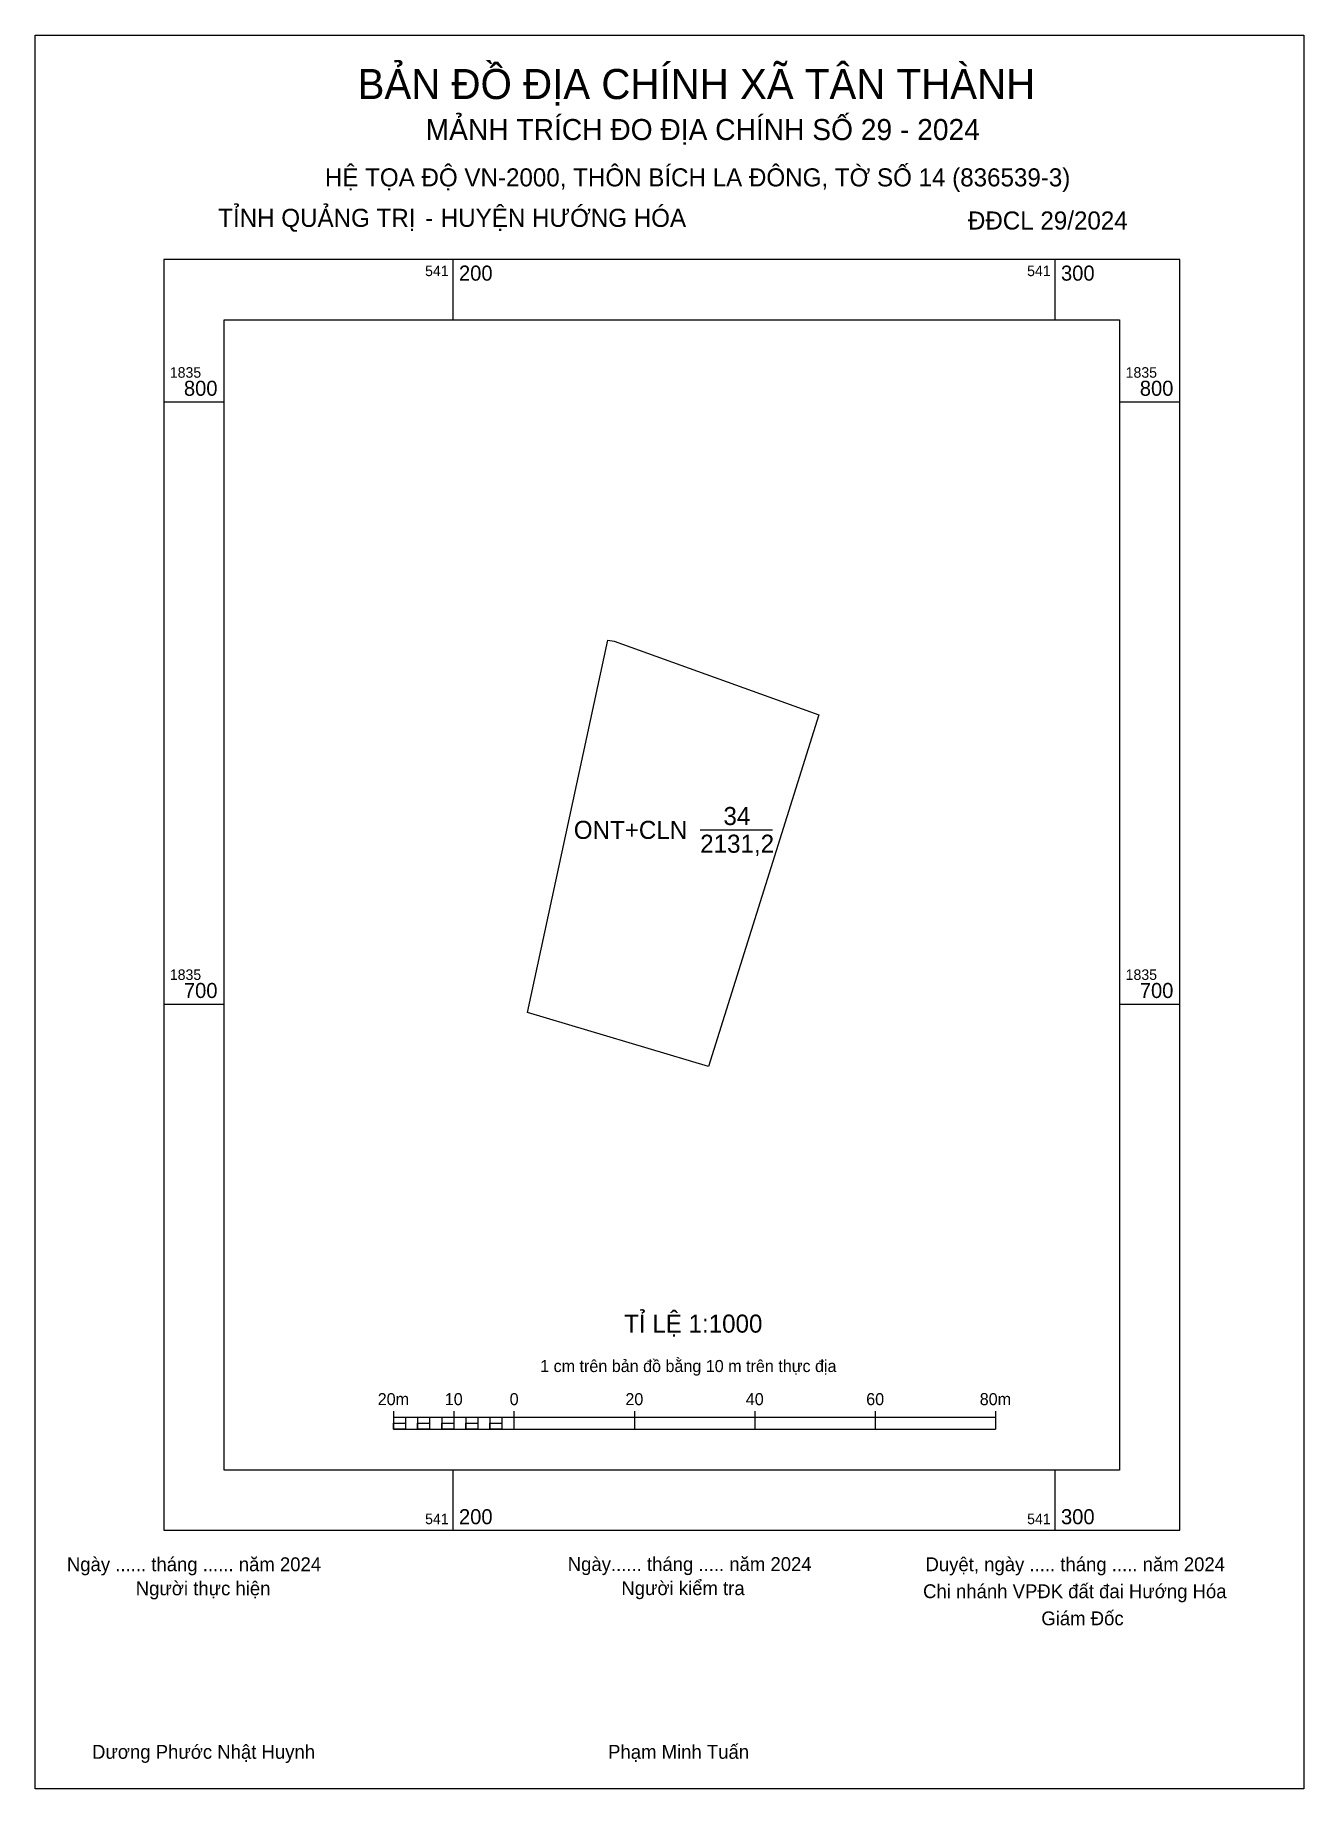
# Model space of a CAD drawing. Extents: x 541131 to 541341, y 1835570 to 1835861.
import ezdxf

# ---------------------------------------------------------------- set-up
doc = ezdxf.new("R2010")
doc.units = 0
for name, color, linetype in [('Level 1', 7, 'Continuous'), ('Level 13', 7, 'Continuous'), ('Level 2', 7, 'Continuous'), ('Level 5', 7, 'Continuous'), ('Level 6', 7, 'Continuous'), ('Level 62', 7, 'Continuous'), ('Level 63', 7, 'Continuous'), ('Level 9', 7, 'Continuous')]:
    doc.layers.add(name, color=color, linetype=linetype)

msp = doc.modelspace()

# ---------------------------------------------------------------- linework, layer by layer
at = {"layer": 'Level 1'}
for p, q in [((541130.59, 1835860.9), (541130.59, 1835860.9)), ((541341.35, 1835569.66), (541341.35, 1835569.66))]:
    msp.add_line(p, q, dxfattribs=at)
at = {"layer": 'Level 2'}
msp.add_lwpolyline([(541130.58, 1835860.9), (541341.35, 1835860.9), (541341.35, 1835569.66), (541130.58, 1835569.66)], close=True, dxfattribs=at)
at = {"layer": 'Level 5'}
msp.add_lwpolyline([(541226.79, 1835760.26), (541260.77, 1835748.04), (541242.43, 1835689.62), (541212.37, 1835698.57), (541225.7, 1835760.43)], close=True, dxfattribs=at)
at = {"layer": 'Level 62'}
msp.add_lwpolyline([(541161.97, 1835813.62), (541310.74, 1835813.62), (541310.74, 1835622.62), (541161.97, 1835622.62)], close=True, dxfattribs=at)
at = {"layer": 'Level 63'}
for p, q in [((541130.58, 1835855.9), (541130.58, 1835860.9)), ((541130.58, 1835860.9), (541135.58, 1835860.9)), ((541130.58, 1835855.9), (541130.58, 1835860.9)), ((541130.58, 1835860.9), (541135.58, 1835860.9)), ((541336.35, 1835860.9), (541341.35, 1835860.9)), ((541336.35, 1835860.9), (541341.35, 1835860.9)), ((541341.35, 1835860.9), (541341.35, 1835855.9)), ((541341.35, 1835860.9), (541341.35, 1835855.9)), ((541130.58, 1835855.9), (541130.58, 1835855.9)), ((541130.58, 1835855.9), (541130.58, 1835855.9)), ((541200, 1835823.62), (541200, 1835813.62)), ((541300, 1835823.62), (541300, 1835813.62)), ((541151.97, 1835800), (541161.97, 1835800)), ((541310.74, 1835800), (541320.74, 1835800)), ((541151.97, 1835700), (541161.97, 1835700)), ((541310.74, 1835700), (541320.74, 1835700)), ((541190.13, 1835632.39), (541190.13, 1835629.39)), ((541190.13, 1835631.39), (541290.13, 1835631.39)), ((541192.13, 1835631.39), (541192.13, 1835629.39)), ((541194.13, 1835631.39), (541194.13, 1835629.39)), ((541196.13, 1835631.39), (541196.13, 1835629.39)), ((541198.13, 1835631.39), (541198.13, 1835629.39)), ((541200.13, 1835632.39), (541200.13, 1835629.39)), ((541200.13, 1835631.39), (541200.13, 1835629.39)), ((541202.13, 1835631.39), (541202.13, 1835629.39)), ((541204.13, 1835631.39), (541204.13, 1835629.39)), ((541206.13, 1835631.39), (541206.13, 1835629.39)), ((541208.13, 1835631.39), (541208.13, 1835629.39)), ((541210.13, 1835632.39), (541210.13, 1835629.39)), ((541210.13, 1835631.39), (541210.13, 1835629.39)), ((541230.13, 1835632.39), (541230.13, 1835629.39)), ((541250.13, 1835632.39), (541250.13, 1835629.39)), ((541270.13, 1835632.39), (541270.13, 1835629.39)), ((541290.13, 1835632.39), (541290.13, 1835629.39)), ((541190.13, 1835629.39), (541290.13, 1835629.39)), ((541200, 1835622.62), (541200, 1835612.62)), ((541300, 1835622.62), (541300, 1835612.62)), ((541130.58, 1835569.66), (541130.58, 1835574.66)), ((541130.58, 1835569.66), (541130.58, 1835574.66)), ((541341.35, 1835574.66), (541341.35, 1835569.66)), ((541341.35, 1835574.66), (541341.35, 1835569.66)), ((541135.58, 1835569.66), (541130.58, 1835569.66)), ((541135.58, 1835569.66), (541130.58, 1835569.66)), ((541341.35, 1835569.66), (541336.35, 1835569.66)), ((541341.35, 1835569.66), (541336.35, 1835569.66))]:
    msp.add_line(p, q, dxfattribs=at)
for points in [[(541151.97, 1835823.62), (541151.97, 1835612.62), (541320.74, 1835612.62), (541320.74, 1835823.62)], [(541190.13, 1835630.39), (541192.13, 1835630.39), (541192.13, 1835629.39), (541190.13, 1835629.39)], [(541190.13, 1835630.39), (541192.13, 1835630.39), (541192.13, 1835629.39), (541190.13, 1835629.39)], [(541194.13, 1835630.39), (541196.13, 1835630.39), (541196.13, 1835629.39), (541194.13, 1835629.39)], [(541198.13, 1835630.39), (541200.13, 1835630.39), (541200.13, 1835629.39), (541198.13, 1835629.39)], [(541202.13, 1835630.39), (541204.13, 1835630.39), (541204.13, 1835629.39), (541202.13, 1835629.39)], [(541206.13, 1835630.39), (541208.13, 1835630.39), (541208.13, 1835629.39), (541206.13, 1835629.39)]]:
    msp.add_lwpolyline(points, close=True, dxfattribs=at)
at = {"layer": 'Level 9'}
msp.add_line((541241.07, 1835728.92), (541253.08, 1835728.92), dxfattribs=at)

# ---------------------------------------------------------------- texts
at = {"layer": 'Level 13'}
for s, p in [('34', (541244.93, 1835729.72)), ('ONT+CLN', (541220.07, 1835727.42)), ('2131,2', (541241.07, 1835725.12))]:
    msp.add_text(s, height=3, dxfattribs=at).set_placement(p)
at = {"layer": 'Level 6'}
for s, p in [('HỆ TỌA ÐỘ VN-2000, THÔN BÍCH LA ĐÔNG, TỜ SỐ 14 (836539-3)', (541178.72, 1835835.77)), ('TỈ LỆ 1:1000', (541228.43, 1835645.43))]:
    msp.add_text(s, height=3, dxfattribs=at).set_placement(p)
at = {"layer": 'Level 63'}
for s, height, p in [('BẢN ĐỒ ĐỊA CHÍNH XÃ TÂN THÀNH', 5, (541184.15, 1835850.27)), ('MẢNH TRÍCH ĐO ĐỊA CHÍNH SỐ 29 - 2024', 3.5, (541195.46, 1835843.46)), ('TỈNH QUẢNG TRỊ', 3, (541161.01, 1835829.05)), (' HUYỆN HƯỚNG HÓA', 3, (541196.86, 1835829.05)), ('ĐĐCL 29/2024', 3, (541285.54, 1835828.61)), ('-', 3, (541195.38, 1835829.05)), ('541', 1.75, (541195.37, 1835820.87)), ('200', 2.5, (541201, 1835820.12)), ('541', 1.75, (541295.37, 1835820.87)), ('300', 2.5, (541301, 1835820.12)), ('1835', 1.75, (541152.97, 1835804)), ('1835', 1.75, (541311.74, 1835804)), ('800', 2.5, (541155.31, 1835801)), ('800', 2.5, (541314.09, 1835801)), ('1835', 1.75, (541152.97, 1835704)), ('700', 2.5, (541155.31, 1835701)), ('1835', 1.75, (541311.74, 1835704)), ('700', 2.5, (541314.09, 1835701)), ('1 cm trên bản đồ bằng 10 m trên thực địa', 2, (541214.49, 1835638.89)), ('20m', 2, (541187.5, 1835633.39)), ('10', 2, (541198.64, 1835633.39)), ('0', 2, (541209.42, 1835633.39)), ('20', 2, (541228.64, 1835633.39)), ('40', 2, (541248.64, 1835633.39)), ('60', 2, (541268.64, 1835633.39)), ('80m', 2, (541287.5, 1835633.39)), ('200', 2.5, (541201, 1835613.62)), ('300', 2.5, (541301, 1835613.62)), ('541', 1.75, (541195.37, 1835613.62)), ('541', 1.75, (541295.37, 1835613.62)), ('Ngày ...... tháng ...... năm 2024', 2.3, (541135.87, 1835605.82)), ('Ngày...... tháng ..... năm 2024', 2.3, (541219.06, 1835605.85)), ('Duyệt, ngày ..... tháng ..... năm 2024', 2.3, (541278.49, 1835605.82)), ('Người thực hiện', 2.3, (541147.31, 1835601.82)), ('Người kiểm tra', 2.3, (541227.97, 1835601.85)), ('Chi nhánh VPĐK đất đai Hướng Hóa', 2.3, (541278.09, 1835601.34)), ('Giám Đốc', 2.3, (541297.73, 1835596.84)), ('Dương Phước Nhật Huynh', 2.3, (541140.05, 1835574.67)), ('Phạm Minh Tuấn', 2.3, (541225.77, 1835574.67))]:
    msp.add_text(s, height=height, dxfattribs=at).set_placement(p)

doc.saveas('drawing.dxf')
